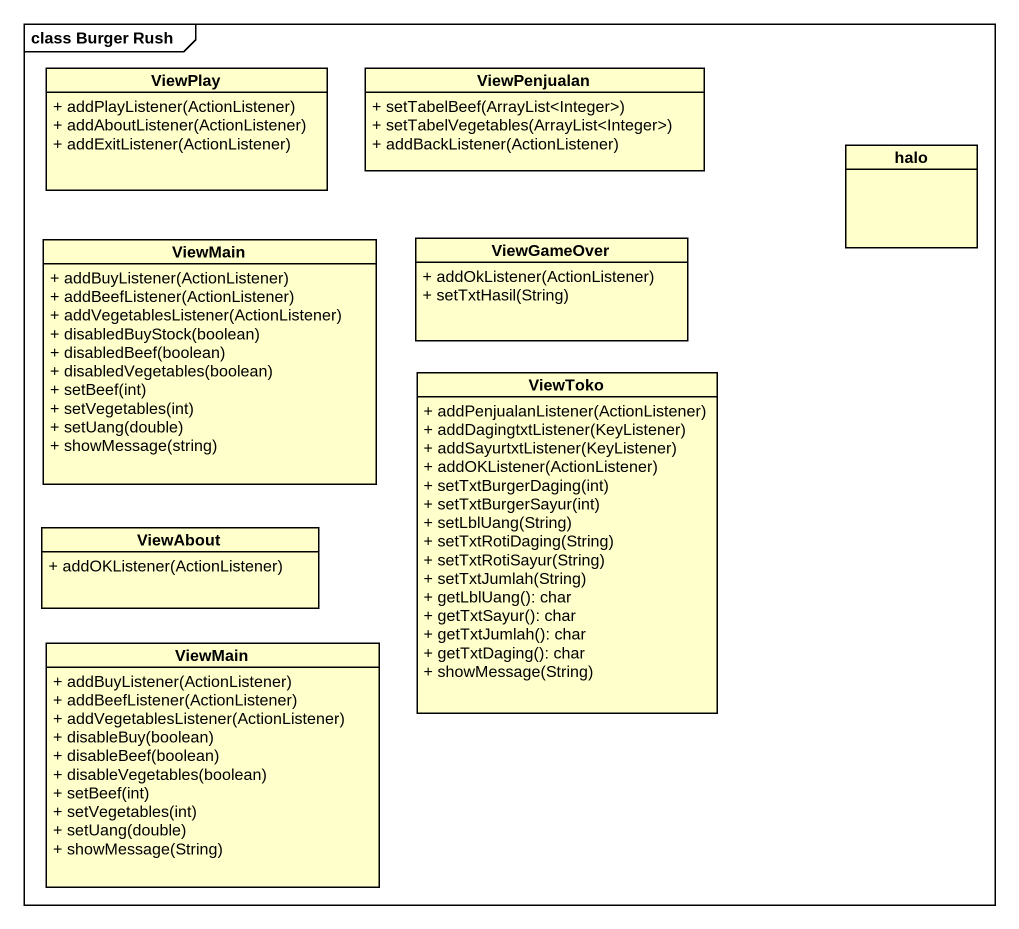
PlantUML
@startuml
mainframe class Burger Rush
hide circle
hide empty members
skinparam classAttributeIconSize 0
class ViewPlay {
  + addPlayListener(ActionListener)
  + addAboutListener(ActionListener)
  + addExitListener(ActionListener)
}
class ViewPenjualan {
  + setTabelBeef(ArrayList<Integer>)
  + setTabelVegetables(ArrayList<Integer>)
  + addBackListener(ActionListener)
}
class halo
class ViewMain {
  + addBuyListener(ActionListener)
  + addBeefListener(ActionListener)
  + addVegetablesListener(ActionListener)
  + disabledBuyStock(boolean)
  + disabledBeef(boolean)
  + disabledVegetables(boolean)
  + setBeef(int)
  + setVegetables(int)
  + setUang(double)
  + showMessage(string)
}
class ViewGameOver {
  + addOkListener(ActionListener)
  + setTxtHasil(String)
}
class ViewToko {
  + addPenjualanListener(ActionListener)
  + addDagingtxtListener(KeyListener)
  + addSayurtxtListener(KeyListener)
  + addOKListener(ActionListener)
  + setTxtBurgerDaging(int)
  + setTxtBurgerSayur(int)
  + setLblUang(String)
  + setTxtRotiDaging(String)
  + setTxtRotiSayur(String)
  + setTxtJumlah(String)
  + getLblUang(): char
  + getTxtSayur(): char
  + getTxtJumlah(): char
  + getTxtDaging(): char
  + showMessage(String)
}
class ViewAbout {
  + addOKListener(ActionListener)
}
class "ViewMain" as ViewMain_2 {
  + addBuyListener(ActionListener)
  + addBeefListener(ActionListener)
  + addVegetablesListener(ActionListener)
  + disableBuy(boolean)
  + disableBeef(boolean)
  + disableVegetables(boolean)
  + setBeef(int)
  + setVegetables(int)
  + setUang(double)
  + showMessage(String)
}
@enduml
